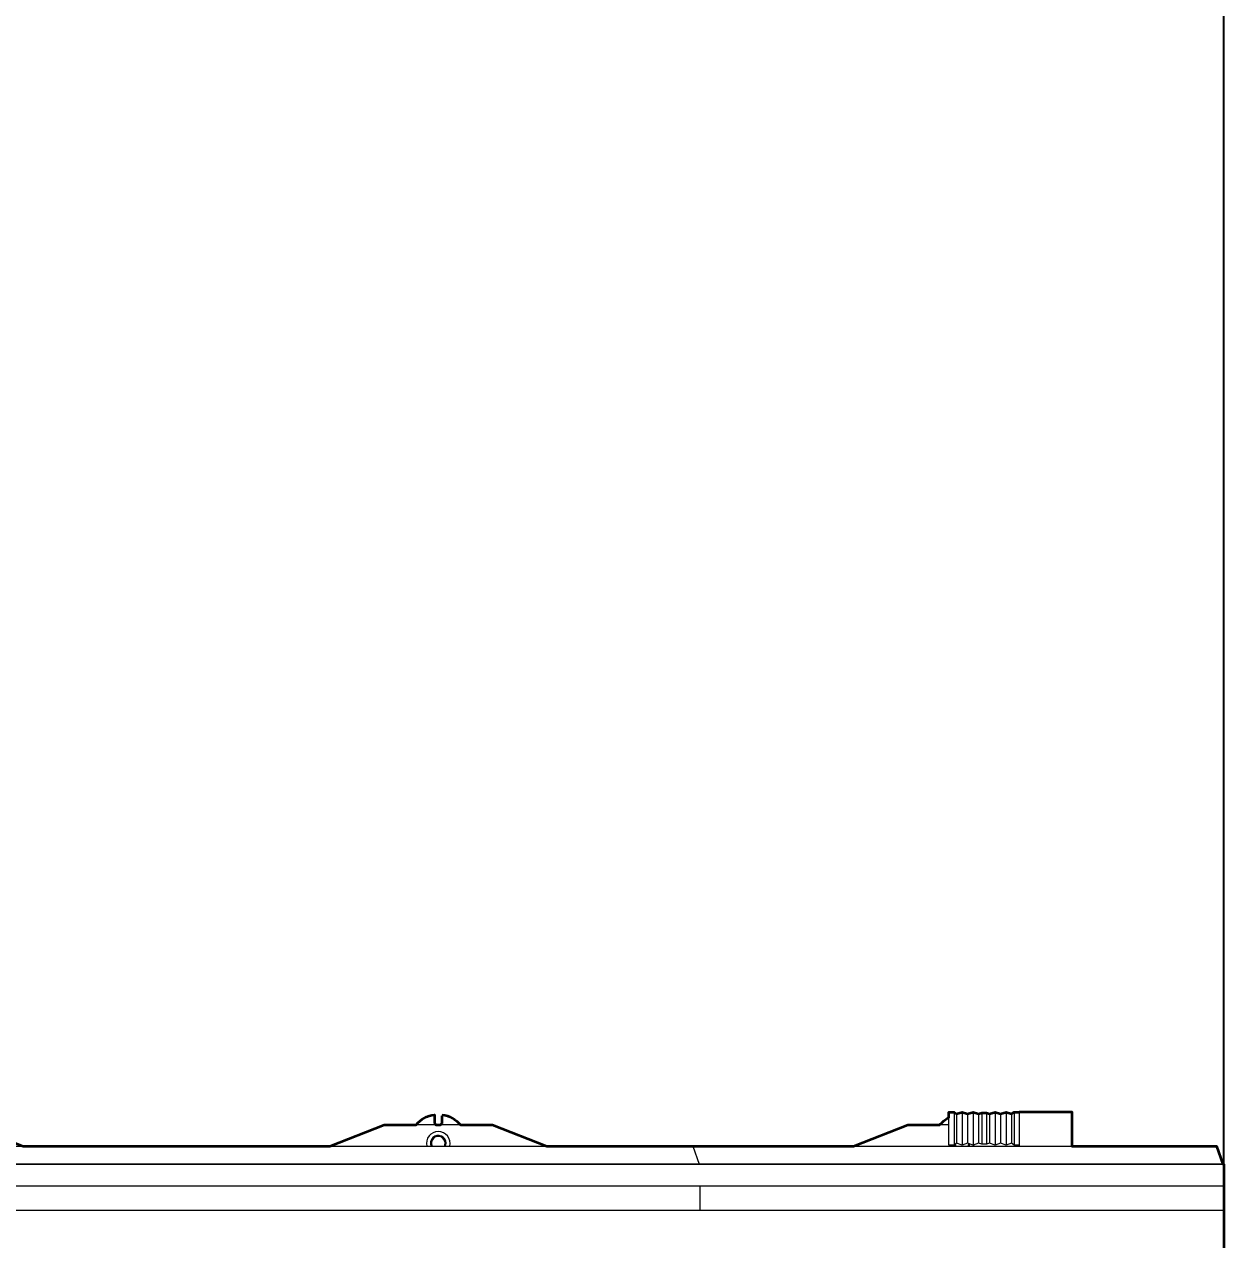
# Model space of a CAD drawing. Extents: x 28911 to 70911, y -59 to 29641.
# Drawn here: x 56482 to 58773, y 23221 to 25542 of the extents above; entities that cross this region are included whole.
import ezdxf

# ---------------------------------------------------------------- set-up
doc = ezdxf.new("R2010")
doc.units = 0
doc.header["$LTSCALE"] = 300
doc.header["$MEASUREMENT"] = 0
doc.linetypes.add('CONTINUA', pattern=[0])
for name, color, linetype, lineweight in [('21 CONTINUA 0.05', 6, 'Continuous', 9), ('22 CONTINUA 0.18', 3, 'Continuous', 18), ('23 CONTINUA 0.35', 4, 'Continuous', 35)]:
    doc.layers.add(name, color=color, linetype=linetype, lineweight=lineweight)
doc.styles.get("Standard").update_dxf_attribs({"font": 'STANDARD'})
doc.dimstyles.new('sc1a100', dxfattribs={"dimscale": 100, "dimtxt": 3, "dimasz": 3, "dimexe": 0, "dimexo": 0, "dimgap": 1, "dimtad": 1, "dimzin": 12, "dimdsep": 46, "dimtxsty": 'Standard', "dimblk": 'CLOSEDBLANK', "dimcen": 1, "dimclrd": 253, "dimclre": 253, "dimclrt": 2, "dimadec": 0, "dimazin": 3, "dimtfac": 1, "dimtmove": 0, "dimatfit": 1, "dimldrblk": 'CLOSEDBLANK', "dimfxl": 1, "dimtolj": 1, "dimtzin": 0, "dimarcsym": 0})
doc.dimstyles.new('sc1a100$0', dxfattribs={"dimscale": 100, "dimtxt": 3, "dimasz": 3, "dimexe": 0, "dimexo": 0, "dimgap": 1, "dimtad": 1, "dimzin": 12, "dimdsep": 46, "dimtxsty": 'Standard', "dimblk": 'CLOSEDBLANK', "dimcen": 1, "dimclrd": 253, "dimclre": 253, "dimclrt": 2, "dimadec": 0, "dimazin": 3, "dimtfac": 1, "dimtmove": 0, "dimatfit": 1, "dimldrblk": 'CLOSEDBLANK', "dimfxl": 1, "dimtolj": 1, "dimtzin": 0, "dimarcsym": 0})

# ---------------------------------------------------------------- blocks, each defined once
blk = doc.blocks.new('A$Ceefd1059')
at = {"layer": '21 CONTINUA 0.05', "color": 7, "linetype": 'CONTINUA'}
for p, q in [((400, -199.5), (400, -136.5)), ((415.5, -199.5), (415.5, -136.5)), ((436.5, -199.5), (436.5, -136.5)), ((453, -198), (453, -138)), ((462, -198), (462, -138)), ((478.5, -199.5), (478.5, -136.5)), ((499.5, -199.5), (499.5, -136.5)), ((515, -199.5), (515, -136.5)), ((405, -196), (405, -140)), ((426, -196), (426, -140)), ((447, -196), (447, -140)), ((468, -196), (468, -140)), ((489, -196), (489, -140)), ((510, -196), (510, -140))]:
    blk.add_line(p, q, dxfattribs=at)
at = {"layer": '22 CONTINUA 0.18', "color": 7, "linetype": 'CONTINUA'}
for p, q in [((0, 100), (0, -100)), ((0, -11.7), (1000, -11.7)), ((1000, -11.7), (1000, -58.3)), ((1000, -11.7), (3000, -11.7)), ((0, -58.3), (1000, -58.3)), ((1000, -58.3), (3000, -58.3)), ((0, -100), (6000, -100)), ((6000, -100), (0, -100)), ((13.8, -134.7), (1.5, -100)), ((1013.8, -134.7), (1001.5, -100)), ((986.2, -134.7), (13.8, -134.7)), ((290, -135), (290, -134.7)), ((290, -200), (290, -135)), ((390, -134.7), (390, -135)), ((390, -135), (390, -200)), ((390, -136.5), (400, -136.5)), ((400, -136.5), (405, -140)), ((405, -140), (415.5, -136.5)), ((415.5, -136.5), (426, -140)), ((426, -140), (436.5, -136.5)), ((436.5, -136.5), (447, -140)), ((447, -140), (453, -138)), ((453, -138), (462, -138)), ((462, -138), (468, -140)), ((468, -140), (478.5, -136.5)), ((478.5, -136.5), (489, -140)), ((489, -140), (499.5, -136.5)), ((499.5, -136.5), (510, -140)), ((510, -140), (515, -136.5)), ((515, -136.5), (525, -136.5)), ((525, -136.5), (525, -168)), ((603.4, -174.9), (707.3, -134.7)), ((2986.2, -134.7), (986.2, -134.7)), ((1292.7, -134.7), (1396.6, -174.9)), ((1603.4, -174.9), (1707.3, -134.7)), ((525, -168), (525, -199.5)), ((525, -175), (544.3, -175)), ((544.3, -175), (545.6, -175)), ((545.6, -175), (594.7, -175)), ((594.7, -175), (603.1, -175)), ((1396.9, -175), (1405.3, -175)), ((1405.3, -175), (1454.4, -175)), ((1454.4, -175), (1455.7, -175)), ((1455.7, -175), (1544.3, -175)), ((1492.5, -192.4), (1492.5, -181)), ((1507.5, -181), (1507.5, -192.4)), ((1544.3, -175), (1545.6, -175)), ((1545.6, -175), (1594.7, -175)), ((1594.7, -175), (1603.1, -175)), ((390, -200), (290, -200)), ((400, -199.5), (390, -199.5)), ((405, -196), (400, -199.5)), ((415.5, -199.5), (405, -196)), ((426, -196), (415.5, -199.5)), ((436.5, -199.5), (426, -196)), ((447, -196), (436.5, -199.5)), ((453, -198), (447, -196)), ((462, -198), (453, -198)), ((468, -196), (462, -198)), ((478.5, -199.5), (468, -196)), ((489, -196), (478.5, -199.5)), ((499.5, -199.5), (489, -196)), ((510, -196), (499.5, -199.5)), ((515, -199.5), (510, -196)), ((525, -199.5), (515, -199.5)), ((1491.9, -194.4), (1492.5, -193.9)), ((1507.5, -193.9), (1508.1, -194.4))]:
    blk.add_line(p, q, dxfattribs=at)
at = {"layer": '22 CONTINUA 0.18', "color": 7, "linetype": 'CONTINUA', "flags": 128}
for points in [[(477.7, -136.8), (477.9, -135.8), (478.1, -134.7)], [(514.6, -136.7), (514.6, -136.6), (514, -134.7)], [(521.9, -134.7), (522.1, -135.8), (522.2, -136.5)]]:
    blk.add_lwpolyline(points, dxfattribs=at)
at = {"layer": '22 CONTINUA 0.18', "color": 7, "linetype": 'CONTINUA'}
for centre, radius, start, end in [((500, -140), 15, 159.3087, 174.974), ((500, -140), 13, 155.94, 177.0852), ((500, -140), 13, 8.8163, 24.06), ((1500, -140), 22.5, 166.3756, 270), ((1500, -140), 15, 180, 20.6913), ((1500, -140), 15, 159.3087, 180), ((1500, -140), 13, 155.94, 180), ((1500, -140), 13, 180, 24.06), ((1500, -140), 22.5, 270, 13.6244), ((500, -140), 55, 297.0357, 320.4788), ((603.1, -174.2), 0.83, 270.0509, 291.2656), ((1396.9, -174.2), 0.83, 248.7344, 269.9491), ((1500, -140), 55, 219.5212, 261.5591), ((1500, -181), 7.5, 126.8699, 180), ((1500, -181), 7.5, 0, 53.1301), ((1500, -140), 55, 278.4409, 320.4788), ((1603.1, -174.2), 0.83, 270.0509, 291.2656)]:
    blk.add_arc(centre, radius, start, end, dxfattribs=at)
for points, knots in [([(1492.5, -193.9), (1492.5, -193.9), (1492.5, -193.8), (1492.5, -193.5), (1492.5, -193), (1492.5, -192.6), (1492.5, -192.4)], [0, 0, 0, 0, 0.2505077, 0.5001592, 0.7499619, 1, 1, 1, 1]), ([(1507.5, -192.4), (1507.5, -192.6), (1507.5, -193), (1507.5, -193.5), (1507.5, -193.8), (1507.5, -193.9), (1507.5, -193.9)], [0, 0, 0, 0, 0.250602, 0.500291, 0.750045, 1, 1, 1, 1])]:
    blk.add_open_spline(points, degree=3, knots=knots, dxfattribs=at)
at = {"layer": '23 CONTINUA 0.35', "color": 7, "linetype": 'CONTINUA'}
for points in [[(1492.5, -194.5, -0.188235), (1457.6, -175), (1455.7, -175), (1454.4, -175), (1405.3, -175), (1396.7, -175), (1292.7, -134.7), (986.2, -134.7), (707.3, -134.7), (603.3, -175), (594.7, -175), (545.6, -175), (542.4, -175, -0.102648), (525, -189), (525, -199.5), (515, -199.5), (510, -196), (499.5, -199.5), (489, -196), (478.5, -199.5), (468, -196), (462, -198), (453, -198), (447, -196), (436.5, -199.5), (426, -196), (415.5, -199.5), (405, -196), (400, -199.5), (390, -199.5), (390, -200), (290, -200), (290, -135), (290, -134.7), (13.8, -134.7), (1.5, -100), (0, -100), (0, 100)], [(2492.5, -194.5, -0.188235), (2457.6, -175), (2455.7, -175), (2454.4, -175), (2405.3, -175), (2396.7, -175), (2292.7, -134.7), (1707.3, -134.7), (1603.3, -175), (1594.7, -175), (1545.6, -175), (1542.4, -175, -0.188235), (1507.5, -194.5), (1507.5, -181, 0.236068), (1504.5, -175), (1495.5, -175, 0.236068), (1492.5, -181), (1492.5, -192.4)]]:
    blk.add_lwpolyline(points, format="xyb", dxfattribs=at)
blk = doc.blocks.new('_ClosedBlank')
at = {"color": 0, "linetype": 'ByBlock', "lineweight": -2}
for p, q in [((-1, 0.1667), (0, 0)), ((-1, 0.1667), (-1, -0.1667)), ((0, 0), (-1, -0.1667))]:
    blk.add_line(p, q, dxfattribs=at)
blk = doc.blocks.new('*D77')
at = {"layer": '23 CONTINUA 0.35', "color": 253, "lineweight": -2, "transparency": 16777216}
for p, q in [((37772.7, 23323.3), (37772.7, 26958.2)), ((38072.7, 26958.2), (58472.7, 26958.2)), ((58772.7, 23323.3), (58772.7, 26958.2))]:
    blk.add_line(p, q, dxfattribs=at)
at = {"layer": 'DEFPOINTS', "color": 0, "transparency": 16777216}
for p in [(58772.7, 26958.2), (37772.7, 23323.3), (58772.7, 23323.3)]:
    blk.add_point(p, dxfattribs=at)
at = {"layer": '23 CONTINUA 0.35', "color": 253, "lineweight": -2, "transparency": 16777216, "xscale": 300, "yscale": 300, "zscale": 300, "rotation": 180}
blk.add_blockref('_ClosedBlank', (37772.7, 26958.2), dxfattribs=at)
at = {"layer": '23 CONTINUA 0.35', "color": 253, "lineweight": -2, "transparency": 16777216, "xscale": 300, "yscale": 300, "zscale": 300}
blk.add_blockref('_ClosedBlank', (58772.7, 26958.2), dxfattribs=at)
at = {"layer": '23 CONTINUA 0.35', "color": 2, "transparency": 16777216, "insert": (48272.7, 27208.2), "char_height": 300, "attachment_point": 5}
blk.add_mtext('\\A1;21000', dxfattribs=at)
blk = doc.blocks.new('*D78')
at = {"color": 253, "lineweight": -2, "ltscale": 50, "transparency": 16777216}
for p, q in [((56272.7, 22762.7), (56272.7, 25888.8)), ((58472.7, 25888.8), (56572.7, 25888.8)), ((58772.7, 23265), (58772.7, 25888.8))]:
    blk.add_line(p, q, dxfattribs=at)
at = {"layer": 'DEFPOINTS', "color": 0, "ltscale": 50, "transparency": 16777216}
for p in [(56272.7, 25888.8), (58772.7, 23265), (56272.7, 22762.7)]:
    blk.add_point(p, dxfattribs=at)
at = {"color": 253, "lineweight": -2, "ltscale": 50, "transparency": 16777216, "xscale": 300, "yscale": 300, "zscale": 300, "rotation": 180}
blk.add_blockref('_ClosedBlank', (56272.7, 25888.8), dxfattribs=at)
at = {"color": 253, "lineweight": -2, "ltscale": 50, "transparency": 16777216, "xscale": 300, "yscale": 300, "zscale": 300}
blk.add_blockref('_ClosedBlank', (58772.7, 25888.8), dxfattribs=at)
at = {"color": 2, "ltscale": 50, "transparency": 16777216, "insert": (57522.7, 26138.8), "char_height": 300, "attachment_point": 5}
blk.add_mtext('\\A1;2500', dxfattribs=at)

msp = doc.modelspace()

# ---------------------------------------------------------------- block references
at = {"layer": '23 CONTINUA 0.35', "rotation": 180}
msp.add_blockref('A$Ceefd1059', (58772.732, 23264.989), dxfattribs=at)

# ---------------------------------------------------------------- dimensions: what is measured, and where the dimension line sits
at = {"ltscale": 50}
dim = msp.add_linear_dim(base=(56272.732, 25888.821), p1=(58772.732, 23264.989), p2=(56272.732, 22762.689), dimstyle='sc1a100$0', dxfattribs=at)
dim.commit()
dim.dimension.update_dxf_attribs({"geometry": '*D78', "text_midpoint": (57522.732, 26138.821)})
at = {"layer": '23 CONTINUA 0.35'}
dim = msp.add_linear_dim(base=(58772.732, 26958.2), p1=(37772.732, 23323.289), p2=(58772.732, 23323.289), dimstyle='sc1a100', dxfattribs=at)
dim.commit()
dim.dimension.update_dxf_attribs({"geometry": '*D77', "text_midpoint": (48272.732, 26958.2), "dimtype": 160})

doc.saveas('drawing.dxf')
